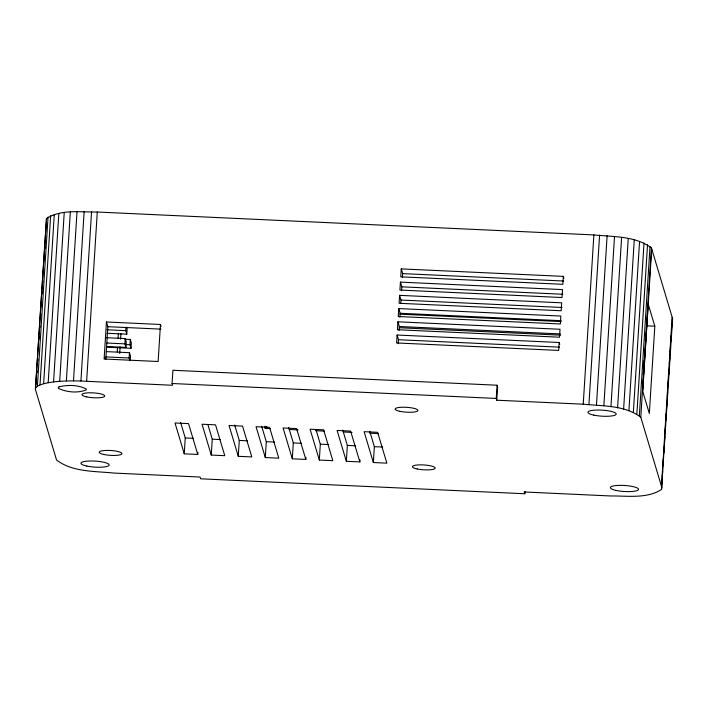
<?xml version="1.0" encoding="UTF-8"?>
<svg xmlns="http://www.w3.org/2000/svg" width="708" height="708" viewBox="0 0 708 708"><rect width="100%" height="100%" fill="white"/><g stroke="black" fill="none" stroke-linecap="round" stroke-linejoin="round"><path stroke-width="1.06" d="M35.4 389.373L46.498 218.515C61.127 209.028 80.606 212.258 97.279 212.028L593.879 234.923C613.04 236.906 635.572 235.755 651.449 248.012L672.6 318.627L661.502 489.485C646.873 498.972 627.394 495.742 610.721 495.972L524.274 491.98L524.805 493.75L200.621 478.803L200.09 477.042L114.121 473.077C94.96 471.094 72.428 472.245 56.551 459.988L35.4 389.373L46.498 218.515M36.312 384.028L36.453 381.824M37.002 373.036L37.143 370.833M37.763 360.947L37.905 358.744M38.462 349.956L38.595 347.752M39.152 338.964L39.285 336.76M39.843 327.972L39.975 325.769M40.533 316.98L40.737 313.679M41.223 305.989L41.436 302.688M41.984 293.891L42.126 291.696M42.675 282.899L42.816 280.704M43.365 271.907L43.577 268.615M44.126 259.818L44.268 257.624M44.816 248.827L44.958 246.632M45.516 237.835L45.648 235.64M35.851 387.789L37.4 386.303L48.047 217.029M37.4 386.303L40.011 384.94L50.657 215.666M40.011 384.94L43.63 383.736L54.286 214.462M43.63 383.736L48.188 382.727L58.835 213.453M48.188 382.727L53.569 381.913L64.224 212.639M53.569 381.913L59.676 381.329L70.322 212.055M59.676 381.329L66.366 380.975L77.013 211.71M66.366 380.975L73.49 380.877L84.146 211.603M73.49 380.877L80.916 381.01L91.562 211.745M80.916 381.01L86.633 381.302L97.279 212.028M106.439 321.981L104.111 359.009L158.141 361.496L160.468 324.468L106.439 321.981L107.846 326.689L105.793 359.354M117.236 351.903L117.519 347.504M118.068 338.698L118.413 333.202M119.696 353.46L120.112 346.858M120.599 339.159L120.944 333.654M106.926 346.513L125.953 347.389L124.9 343.858L125.228 338.566L106.483 337.707M106.935 333.264L126.785 334.176L125.732 330.654L125.927 327.477M125.953 347.389L126.289 342.097L125.228 338.566M126.785 334.176L127.121 328.893L126.59 327.123M129.918 360.62L129.13 357.974L129.458 352.69L106.306 351.619M106.758 347.177L131.015 348.301L129.953 344.769L130.29 339.477L125.006 339.238M130.254 360.452L130.52 356.212L129.458 352.69M131.015 348.301L131.352 343.008L130.29 339.477M86.633 381.302L172.602 385.267L172.071 383.506L172.902 370.275L497.087 385.223L497.618 386.993L496.786 400.215L583.233 404.197C602.384 406.18 624.916 405.029 640.793 417.278L661.953 487.9M197.886 452.324L197.753 454.439L184.248 453.819L185.248 437.951L180.629 422.526M211.267 455.058L202.028 424.225L215.533 424.844L224.772 455.686L211.267 455.058L212.267 439.19L207.948 424.8M238.277 456.306L229.047 425.473L242.552 426.092L251.791 456.934L238.277 456.306L239.277 440.438L234.658 425.021M265.049 426.163L264.907 428.367L270.429 428.623M266.597 428.676L266.73 426.473M265.296 457.554L256.057 426.712L269.562 427.34L278.802 458.173L265.296 457.554L266.296 441.686L261.677 426.269M305.953 457.306L305.821 459.421L292.307 458.802L293.307 442.925L288.687 427.508M319.326 460.041L310.086 429.207L323.6 429.827L332.831 460.669L319.326 460.041L320.326 444.173L316.016 429.783M359.983 459.793L359.85 461.908L346.345 461.289L347.336 445.421L342.725 430.004M373.355 462.536L364.116 431.694L377.63 432.322L386.86 463.156L373.355 462.536L374.355 446.668L369.735 431.243M397.091 335.026L396.586 342.955L558.683 350.425L559.178 342.495L397.091 335.026L398.498 339.725L398.25 343.699M397.923 321.795L397.418 329.733L559.515 337.203L560.01 329.273L397.923 321.795L399.33 326.503L399.082 330.468M398.754 308.573L398.25 316.511L560.347 323.981L560.842 316.042L398.754 308.573L400.162 313.281L399.914 317.246M399.586 295.351L399.082 303.281L561.178 310.759L561.674 302.82L399.586 295.351L400.994 300.05L400.808 303.033M400.418 282.12L399.914 290.059L562.01 297.528L562.506 289.599L400.418 282.12L401.825 286.829L401.578 290.793M401.25 268.898L400.746 276.837L562.842 284.306L563.338 276.368L401.25 268.898L402.657 273.607L402.409 277.571M496.786 400.215L496.255 398.445L497.087 385.223M524.805 493.75L524.938 491.547M583.233 404.197L593.879 234.923M588.932 404.436L599.579 235.162M596.472 404.985L607.119 235.711M603.862 405.755L614.517 236.481M610.951 406.746L621.606 237.472M617.588 407.914L628.235 238.64M623.615 409.251L634.262 239.977M628.908 410.72L639.563 241.446M633.359 412.295L644.014 243.021M636.873 413.932L647.528 244.658M639.368 415.605L650.024 246.34M642.519 385.807L642.652 383.612M643.209 374.851L643.413 371.558M643.899 363.894L644.103 360.602M644.652 351.841L644.793 349.646M645.342 340.875L645.484 338.69M640.793 417.278L651.449 248.012M642.528 392.365L648.165 303.971L654.82 326.184L649.333 413.463L642.74 391.471L651.687 249.243M661.449 486.653L672.104 317.379M661.502 489.485L661.989 481.794M662.334 476.298L662.679 470.802M663.024 465.306L663.44 458.713M663.785 453.217L664.131 447.721M664.476 442.226L664.821 436.73M665.166 431.234L665.582 424.632M665.856 420.242L666.272 413.64M666.547 409.251L666.963 402.648M667.308 397.153L667.653 391.657M667.998 386.161L668.414 379.568M668.697 375.169L669.042 369.673M669.387 364.178L669.803 357.584M670.149 352.088L670.494 346.593M670.839 341.097L671.184 335.601M671.529 330.105L671.945 323.512M672.149 320.211L672.6 318.627M402.657 273.607L563.648 281.023M401.825 286.829L562.816 294.254M400.994 300.05L561.984 307.476M400.162 313.281L561.152 320.697M399.967 314.166L561.161 321.6M646.714 325.813L654.82 326.184M399.33 326.503L560.32 333.928M399.383 327.733L560.656 335.167M398.498 339.725L559.488 347.15M107.846 326.689L160.778 329.123M106.979 329.786L125.732 330.654M106.926 343.026L124.9 343.858M125.546 344.566L129.953 344.769M105.873 356.903L129.13 357.974M172.071 383.506L496.255 398.445M289.183 429.482L298.006 429.889M315.662 430.703L324.485 431.11M343.238 431.977L352.071 432.384M369.718 433.199L378.541 433.606M185.248 437.951L193.558 438.332M212.267 439.19L220.577 439.579M239.277 440.438L247.588 440.819M266.296 441.686L274.607 442.066M293.307 442.925L301.626 443.314M320.326 444.173L328.636 444.553M347.336 445.421L355.655 445.801M374.355 446.668L382.665 447.049M563.338 276.368L563.904 278.253M559.178 342.495L559.745 344.38M359.85 461.908L350.61 431.075L337.105 430.455L346.345 461.289M305.821 459.421L296.581 428.588L283.076 427.959L292.307 458.802M160.468 324.468L161.035 326.353M197.753 454.439L188.523 423.605L175.009 422.977L184.248 453.819M105.076 357.735L105.607 359.505M59.1 386.807L58.26 387.524L58.375 388.32C66.632 392.312 77.88 393.4 86.367 389.807L86.252 389.019C78.172 384.807 67.853 384.692 59.1 386.807M417.162 468.962A11.417 2.434 3.6 0 0 435.146 468.307A11.417 2.434 3.6 0 0 419.109 464.882A11.417 2.434 3.6 0 0 417.162 468.962M399.896 411.33A11.417 2.434 3.6 0 0 417.879 410.667A11.417 2.434 3.6 0 0 401.843 407.242A11.417 2.434 3.6 0 0 399.896 411.33M86.677 396.887A11.417 2.434 3.6 0 0 104.66 396.232A11.417 2.434 3.6 0 0 88.624 392.807A11.417 2.434 3.6 0 0 86.677 396.887M593.826 415.127A14.151 3.018 3.6 0 0 616.119 414.313A14.151 3.018 3.6 0 0 596.242 410.065A14.151 3.018 3.6 0 0 593.826 415.127M616.217 490.449A14.151 3.018 3.6 0 0 638.501 489.635A14.151 3.018 3.6 0 0 618.624 485.387A14.151 3.018 3.6 0 0 616.217 490.449M86.819 466.068A14.151 3.018 3.6 0 0 109.112 465.245A14.151 3.018 3.6 0 0 89.235 461.005A14.151 3.018 3.6 0 0 86.819 466.068M103.934 454.501A11.417 2.434 3.6 0 0 121.918 453.837A11.417 2.434 3.6 0 0 105.881 450.421A11.417 2.434 3.6 0 0 103.934 454.501"/></g></svg>
